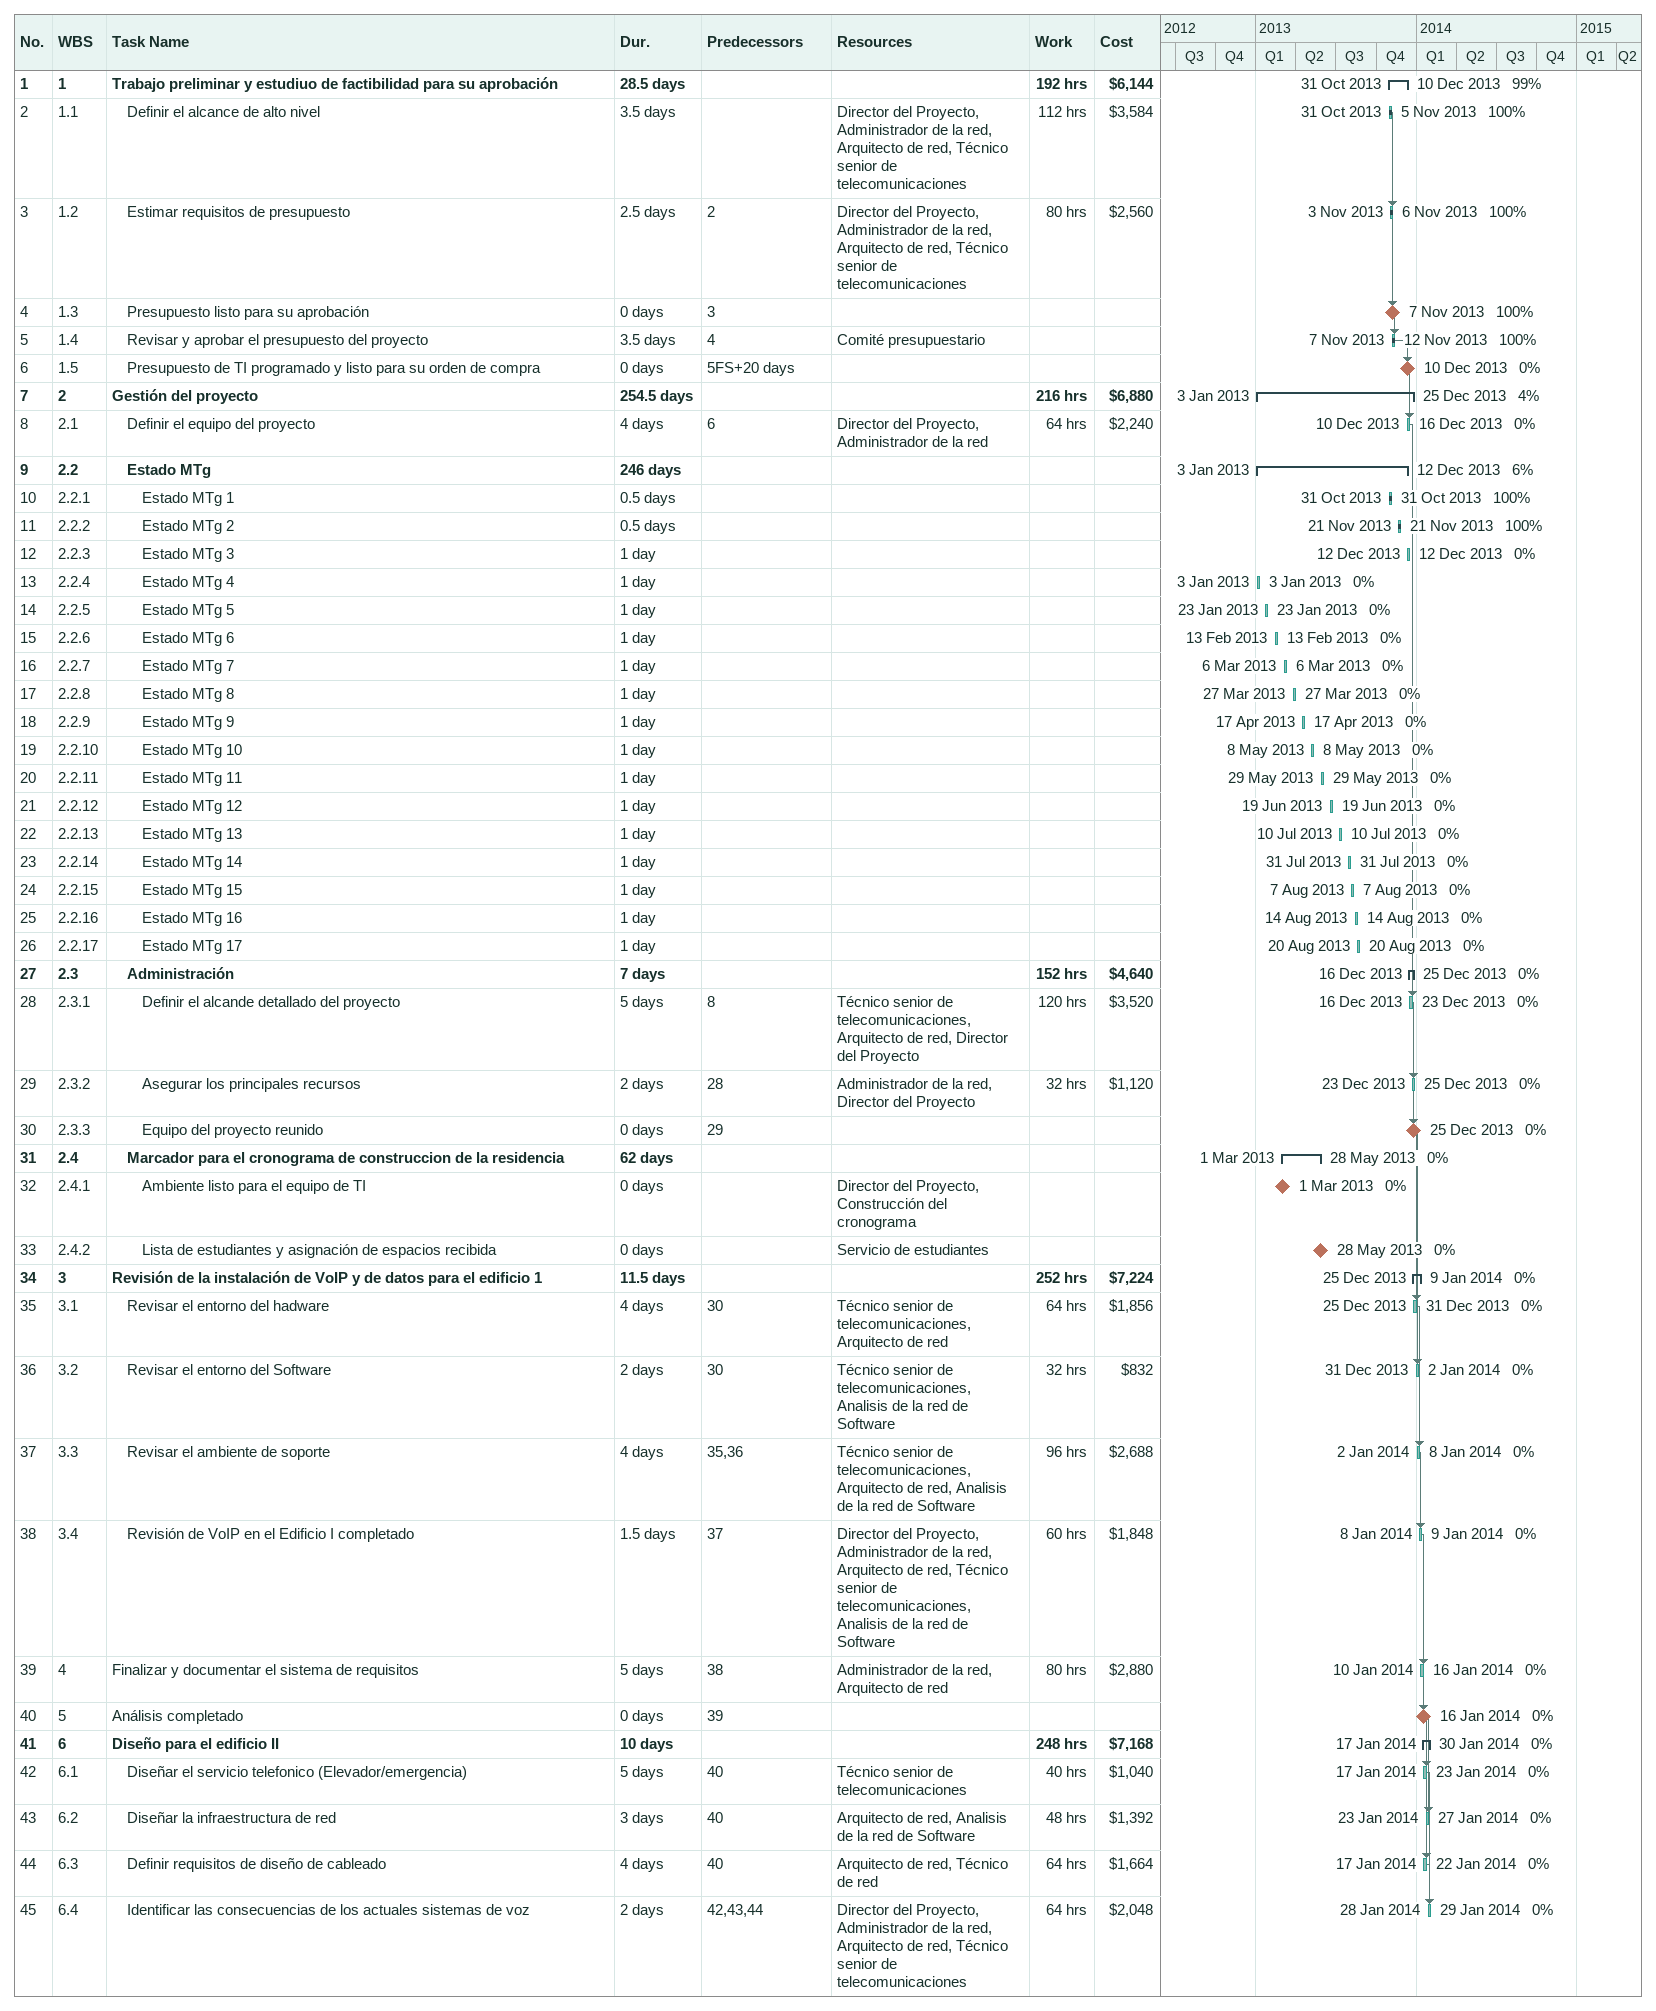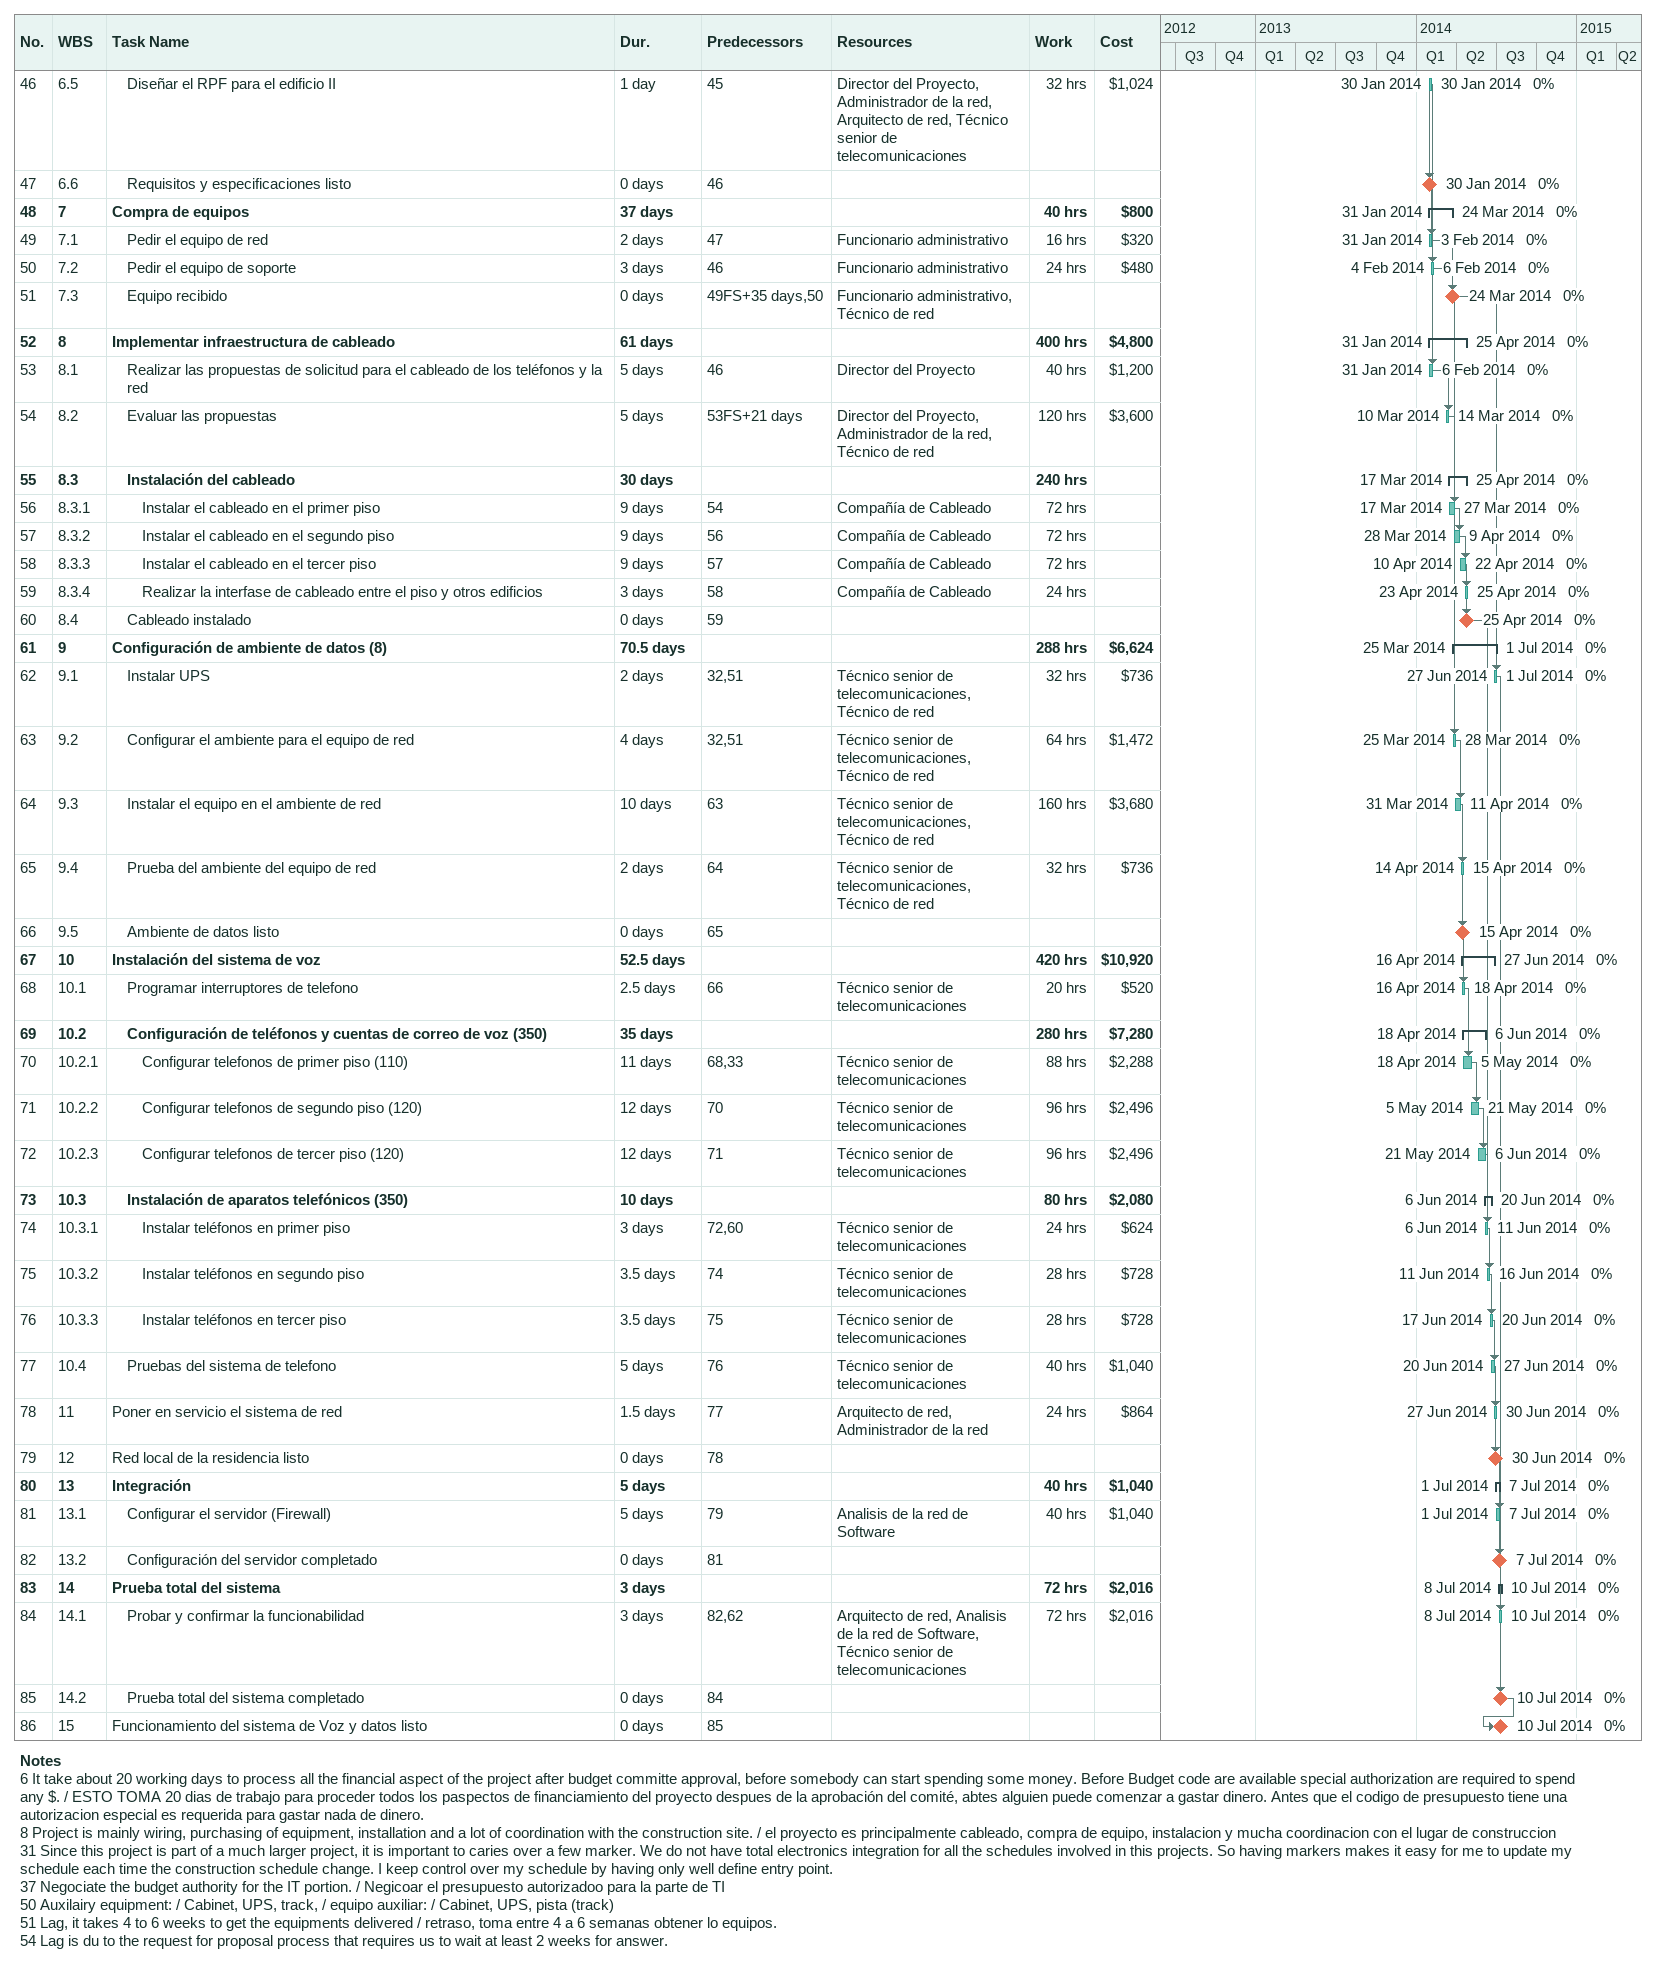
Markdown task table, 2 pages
| ID | WBS | Task | Duration | Start | Finish | Predecessors | Resources | % complete | Work (h) | Cost ($) |
|---|---|---|---|---|---|---|---|---|---|---|
| 1 | 1 | **Trabajo preliminar y estudiuo de factibilidad para su aprobación** | 28.5d | 2013-10-31 | 2013-12-10 |  |  | 99 | 192 | 6144 |
| 2 | 1.1 | Definir el alcance de alto nivel | 3.5d | 2013-10-31 | 2013-11-05 |  | Director del Proyecto, Administrador de la red, Arquitecto de red, Técnico senior de telecomunicaciones | 100 | 112 | 3584 |
| 3 | 1.2 | Estimar requisitos de presupuesto | 2.5d | 2013-11-03 | 2013-11-06 | 2 | Director del Proyecto, Administrador de la red, Arquitecto de red, Técnico senior de telecomunicaciones | 100 | 80 | 2560 |
| 4 | 1.3 | Presupuesto listo para su aprobación | 0d | 2013-11-07 | 2013-11-07 | 3 |  | 100 |  |  |
| 5 | 1.4 | Revisar y aprobar el presupuesto del proyecto | 3.5d | 2013-11-07 | 2013-11-12 | 4 | Comité presupuestario | 100 |  |  |
| 6 | 1.5 | Presupuesto de TI programado y listo para su orden de compra | 0d | 2013-12-10 | 2013-12-10 | 5FS+20d |  | 0 |  |  |
| 7 | 2 | **Gestión del proyecto** | 254.5d | 2013-01-03 | 2013-12-25 |  |  | 4 | 216 | 6880 |
| 8 | 2.1 | Definir el equipo del proyecto | 4d | 2013-12-10 | 2013-12-16 | 6 | Director del Proyecto, Administrador de la red | 0 | 64 | 2240 |
| 9 | 2.2 | **Estado MTg** | 246d | 2013-01-03 | 2013-12-12 |  |  | 6 |  |  |
| 10 | 2.2.1 | Estado MTg 1 | 0.5d | 2013-10-31 | 2013-10-31 |  |  | 100 |  |  |
| 11 | 2.2.2 | Estado MTg 2 | 0.5d | 2013-11-21 | 2013-11-21 |  |  | 100 |  |  |
| 12 | 2.2.3 | Estado MTg 3 | 1d | 2013-12-12 | 2013-12-12 |  |  | 0 |  |  |
| 13 | 2.2.4 | Estado MTg 4 | 1d | 2013-01-03 | 2013-01-03 |  |  | 0 |  |  |
| 14 | 2.2.5 | Estado MTg 5 | 1d | 2013-01-23 | 2013-01-23 |  |  | 0 |  |  |
| 15 | 2.2.6 | Estado MTg 6 | 1d | 2013-02-13 | 2013-02-13 |  |  | 0 |  |  |
| 16 | 2.2.7 | Estado MTg 7 | 1d | 2013-03-06 | 2013-03-06 |  |  | 0 |  |  |
| 17 | 2.2.8 | Estado MTg 8 | 1d | 2013-03-27 | 2013-03-27 |  |  | 0 |  |  |
| 18 | 2.2.9 | Estado MTg 9 | 1d | 2013-04-17 | 2013-04-17 |  |  | 0 |  |  |
| 19 | 2.2.10 | Estado MTg 10 | 1d | 2013-05-08 | 2013-05-08 |  |  | 0 |  |  |
| 20 | 2.2.11 | Estado MTg 11 | 1d | 2013-05-29 | 2013-05-29 |  |  | 0 |  |  |
| 21 | 2.2.12 | Estado MTg 12 | 1d | 2013-06-19 | 2013-06-19 |  |  | 0 |  |  |
| 22 | 2.2.13 | Estado MTg 13 | 1d | 2013-07-10 | 2013-07-10 |  |  | 0 |  |  |
| 23 | 2.2.14 | Estado MTg 14 | 1d | 2013-07-31 | 2013-07-31 |  |  | 0 |  |  |
| 24 | 2.2.15 | Estado MTg 15 | 1d | 2013-08-07 | 2013-08-07 |  |  | 0 |  |  |
| 25 | 2.2.16 | Estado MTg 16 | 1d | 2013-08-14 | 2013-08-14 |  |  | 0 |  |  |
| 26 | 2.2.17 | Estado MTg 17 | 1d | 2013-08-20 | 2013-08-20 |  |  | 0 |  |  |
| 27 | 2.3 | **Administración** | 7d | 2013-12-16 | 2013-12-25 |  |  | 0 | 152 | 4640 |
| 28 | 2.3.1 | Definir el alcande detallado del proyecto | 5d | 2013-12-16 | 2013-12-23 | 8 | Técnico senior de telecomunicaciones, Arquitecto de red, Director del Proyecto | 0 | 120 | 3520 |
| 29 | 2.3.2 | Asegurar los principales recursos | 2d | 2013-12-23 | 2013-12-25 | 28 | Administrador de la red, Director del Proyecto | 0 | 32 | 1120 |
| 30 | 2.3.3 | Equipo del proyecto reunido | 0d | 2013-12-25 | 2013-12-25 | 29 |  | 0 |  |  |
| 31 | 2.4 | **Marcador para el cronograma de construccion de la residencia** | 62d | 2013-03-01 | 2013-05-28 |  |  | 0 |  |  |
| 32 | 2.4.1 | Ambiente listo para el equipo de TI | 0d | 2013-03-01 | 2013-03-01 |  | Director del Proyecto, Construcción del cronograma | 0 |  |  |
| 33 | 2.4.2 | Lista de estudiantes y asignación de espacios recibida | 0d | 2013-05-28 | 2013-05-28 |  | Servicio de estudiantes | 0 |  |  |
| 34 | 3 | **Revisión de la instalación de VoIP y de datos para el edificio 1** | 11.5d | 2013-12-25 | 2014-01-09 |  |  | 0 | 252 | 7224 |
| 35 | 3.1 | Revisar el entorno del hadware | 4d | 2013-12-25 | 2013-12-31 | 30 | Técnico senior de telecomunicaciones, Arquitecto de red | 0 | 64 | 1856 |
| 36 | 3.2 | Revisar el entorno del Software | 2d | 2013-12-31 | 2014-01-02 | 30 | Técnico senior de telecomunicaciones, Analisis de la red de Software | 0 | 32 | 832 |
| 37 | 3.3 | Revisar el ambiente de soporte | 4d | 2014-01-02 | 2014-01-08 | 35, 36 | Técnico senior de telecomunicaciones, Arquitecto de red, Analisis de la red de Software | 0 | 96 | 2688 |
| 38 | 3.4 | Revisión de VoIP en el Edificio I completado | 1.5d | 2014-01-08 | 2014-01-09 | 37 | Director del Proyecto, Administrador de la red, Arquitecto de red, Técnico senior de telecomunicaciones, Analisis de la red de Software | 0 | 60 | 1848 |
| 39 | 4 | Finalizar y documentar el sistema de requisitos | 5d | 2014-01-10 | 2014-01-16 | 38 | Administrador de la red, Arquitecto de red | 0 | 80 | 2880 |
| 40 | 5 | Análisis completado | 0d | 2014-01-16 | 2014-01-16 | 39 |  | 0 |  |  |
| 41 | 6 | **Diseño para el edificio II** | 10d | 2014-01-17 | 2014-01-30 |  |  | 0 | 248 | 7168 |
| 42 | 6.1 | Diseñar el servicio telefonico (Elevador/emergencia) | 5d | 2014-01-17 | 2014-01-23 | 40 | Técnico senior de telecomunicaciones | 0 | 40 | 1040 |
| 43 | 6.2 | Diseñar la infraestructura de red | 3d | 2014-01-23 | 2014-01-27 | 40 | Arquitecto de red, Analisis de la red de Software | 0 | 48 | 1392 |
| 44 | 6.3 | Definir requisitos de diseño de cableado | 4d | 2014-01-17 | 2014-01-22 | 40 | Arquitecto de red, Técnico de red | 0 | 64 | 1664 |
| 45 | 6.4 | Identificar las consecuencias de los actuales sistemas de voz | 2d | 2014-01-28 | 2014-01-29 | 42, 43, 44 | Director del Proyecto, Administrador de la red, Arquitecto de red, Técnico senior de telecomunicaciones | 0 | 64 | 2048 |
| 46 | 6.5 | Diseñar el RPF para el edificio II | 1d | 2014-01-30 | 2014-01-30 | 45 | Director del Proyecto, Administrador de la red, Arquitecto de red, Técnico senior de telecomunicaciones | 0 | 32 | 1024 |
| 47 | 6.6 | Requisitos y especificaciones listo | 0d | 2014-01-30 | 2014-01-30 | 46 |  | 0 |  |  |
| 48 | 7 | **Compra de equipos** | 37d | 2014-01-31 | 2014-03-24 |  |  | 0 | 40 | 800 |
| 49 | 7.1 | Pedir el equipo de red | 2d | 2014-01-31 | 2014-02-03 | 47 | Funcionario administrativo | 0 | 16 | 320 |
| 50 | 7.2 | Pedir el equipo de soporte | 3d | 2014-02-04 | 2014-02-06 | 46 | Funcionario administrativo | 0 | 24 | 480 |
| 51 | 7.3 | Equipo recibido | 0d | 2014-03-24 | 2014-03-24 | 49FS+35d, 50 | Funcionario administrativo, Técnico de red | 0 |  |  |
| 52 | 8 | **Implementar infraestructura de cableado** | 61d | 2014-01-31 | 2014-04-25 |  |  | 0 | 400 | 4800 |
| 53 | 8.1 | Realizar las propuestas de solicitud para el cableado de los teléfonos y la red | 5d | 2014-01-31 | 2014-02-06 | 46 | Director del Proyecto | 0 | 40 | 1200 |
| 54 | 8.2 | Evaluar las propuestas | 5d | 2014-03-10 | 2014-03-14 | 53FS+21d | Director del Proyecto, Administrador de la red, Técnico de red | 0 | 120 | 3600 |
| 55 | 8.3 | **Instalación del cableado** | 30d | 2014-03-17 | 2014-04-25 |  |  | 0 | 240 |  |
| 56 | 8.3.1 | Instalar el cableado en el primer piso | 9d | 2014-03-17 | 2014-03-27 | 54 | Compañía de Cableado | 0 | 72 |  |
| 57 | 8.3.2 | Instalar el cableado en el segundo piso | 9d | 2014-03-28 | 2014-04-09 | 56 | Compañía de Cableado | 0 | 72 |  |
| 58 | 8.3.3 | Instalar el cableado en el tercer piso | 9d | 2014-04-10 | 2014-04-22 | 57 | Compañía de Cableado | 0 | 72 |  |
| 59 | 8.3.4 | Realizar la interfase de cableado entre el piso y otros edificios | 3d | 2014-04-23 | 2014-04-25 | 58 | Compañía de Cableado | 0 | 24 |  |
| 60 | 8.4 | Cableado instalado | 0d | 2014-04-25 | 2014-04-25 | 59 |  | 0 |  |  |
| 61 | 9 | **Configuración de ambiente de datos (8)** | 70.5d | 2014-03-25 | 2014-07-01 |  |  | 0 | 288 | 6624 |
| 62 | 9.1 | Instalar UPS | 2d | 2014-06-27 | 2014-07-01 | 32, 51 | Técnico senior de telecomunicaciones, Técnico de red | 0 | 32 | 736 |
| 63 | 9.2 | Configurar el ambiente para el equipo de red | 4d | 2014-03-25 | 2014-03-28 | 32, 51 | Técnico senior de telecomunicaciones, Técnico de red | 0 | 64 | 1472 |
| 64 | 9.3 | Instalar el equipo en el ambiente de red | 10d | 2014-03-31 | 2014-04-11 | 63 | Técnico senior de telecomunicaciones, Técnico de red | 0 | 160 | 3680 |
| 65 | 9.4 | Prueba del ambiente del equipo de red | 2d | 2014-04-14 | 2014-04-15 | 64 | Técnico senior de telecomunicaciones, Técnico de red | 0 | 32 | 736 |
| 66 | 9.5 | Ambiente de datos listo | 0d | 2014-04-15 | 2014-04-15 | 65 |  | 0 |  |  |
| 67 | 10 | **Instalación del sistema de voz** | 52.5d | 2014-04-16 | 2014-06-27 |  |  | 0 | 420 | 10920 |
| 68 | 10.1 | Programar interruptores de telefono | 2.5d | 2014-04-16 | 2014-04-18 | 66 | Técnico senior de telecomunicaciones | 0 | 20 | 520 |
| 69 | 10.2 | **Configuración de teléfonos y cuentas de correo de voz (350)** | 35d | 2014-04-18 | 2014-06-06 |  |  | 0 | 280 | 7280 |
| 70 | 10.2.1 | Configurar telefonos de primer piso (110) | 11d | 2014-04-18 | 2014-05-05 | 68, 33 | Técnico senior de telecomunicaciones | 0 | 88 | 2288 |
| 71 | 10.2.2 | Configurar telefonos de segundo piso (120) | 12d | 2014-05-05 | 2014-05-21 | 70 | Técnico senior de telecomunicaciones | 0 | 96 | 2496 |
| 72 | 10.2.3 | Configurar telefonos de tercer piso (120) | 12d | 2014-05-21 | 2014-06-06 | 71 | Técnico senior de telecomunicaciones | 0 | 96 | 2496 |
| 73 | 10.3 | **Instalación de aparatos telefónicos (350)** | 10d | 2014-06-06 | 2014-06-20 |  |  | 0 | 80 | 2080 |
| 74 | 10.3.1 | Instalar teléfonos en primer piso | 3d | 2014-06-06 | 2014-06-11 | 72, 60 | Técnico senior de telecomunicaciones | 0 | 24 | 624 |
| 75 | 10.3.2 | Instalar teléfonos en segundo piso | 3.5d | 2014-06-11 | 2014-06-16 | 74 | Técnico senior de telecomunicaciones | 0 | 28 | 728 |
| 76 | 10.3.3 | Instalar teléfonos en tercer piso | 3.5d | 2014-06-17 | 2014-06-20 | 75 | Técnico senior de telecomunicaciones | 0 | 28 | 728 |
| 77 | 10.4 | Pruebas del sistema de telefono | 5d | 2014-06-20 | 2014-06-27 | 76 | Técnico senior de telecomunicaciones | 0 | 40 | 1040 |
| 78 | 11 | Poner en servicio el sistema de red | 1.5d | 2014-06-27 | 2014-06-30 | 77 | Arquitecto de red, Administrador de la red | 0 | 24 | 864 |
| 79 | 12 | Red local de la residencia listo | 0d | 2014-06-30 | 2014-06-30 | 78 |  | 0 |  |  |
| 80 | 13 | **Integración** | 5d | 2014-07-01 | 2014-07-07 |  |  | 0 | 40 | 1040 |
| 81 | 13.1 | Configurar el servidor (Firewall) | 5d | 2014-07-01 | 2014-07-07 | 79 | Analisis de la red de Software | 0 | 40 | 1040 |
| 82 | 13.2 | Configuración del servidor completado | 0d | 2014-07-07 | 2014-07-07 | 81 |  | 0 |  |  |
| 83 | 14 | **Prueba total del sistema** | 3d | 2014-07-08 | 2014-07-10 |  |  | 0 | 72 | 2016 |
| 84 | 14.1 | Probar y confirmar la funcionabilidad | 3d | 2014-07-08 | 2014-07-10 | 82, 62 | Arquitecto de red, Analisis de la red de Software, Técnico senior de telecomunicaciones | 0 | 72 | 2016 |
| 85 | 14.2 | Prueba total del sistema completado | 0d | 2014-07-10 | 2014-07-10 | 84 |  | 0 |  |  |
| 86 | 15 | Funcionamiento del sistema de Voz y datos listo | 0d | 2014-07-10 | 2014-07-10 | 85 |  | 0 |  |  |

Notes
- 6: It take about 20 working days to process all the financial aspect of the project after budget committe approval, before somebody can start spending some money. Before Budget code are available special authorization are required to spend any $. / ESTO TOMA 20 dias de trabajo para proceder todos los paspectos de financiamiento del proyecto despues de la aprobación del comité, abtes alguien puede comenzar a gastar dinero. Antes que el codigo de presupuesto tiene una autorizacion especial es requerida para gastar nada de dinero.
- 8: Project is mainly wiring, purchasing of equipment, installation and a lot of coordination with the construction site. / el proyecto es principalmente cableado, compra de equipo, instalacion y mucha coordinacion con el lugar de construccion
- 31: Since this project is part of a much larger project, it is important to caries over a few marker. We do not have total electronics integration for all the schedules involved in this projects. So having markers makes it easy for me to update my schedule each time the construction schedule change. I keep control over my schedule by having only well define entry point.
- 37: Negociate the budget authority for the IT portion. / Negicoar el presupuesto autorizadoo para la parte de TI
- 50: Auxilairy equipment: / Cabinet, UPS, track, / equipo auxiliar: / Cabinet, UPS, pista (track)
- 51: Lag, it takes 4 to 6 weeks to get the equipments delivered / retraso, toma entre 4 a 6 semanas obtener lo equipos.
- 54: Lag is du to the request for proposal process that requires us to wait at least 2 weeks for answer.
